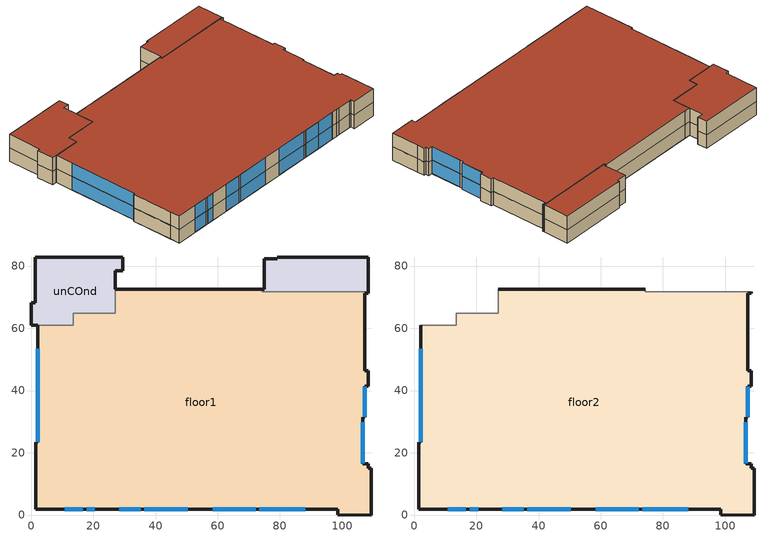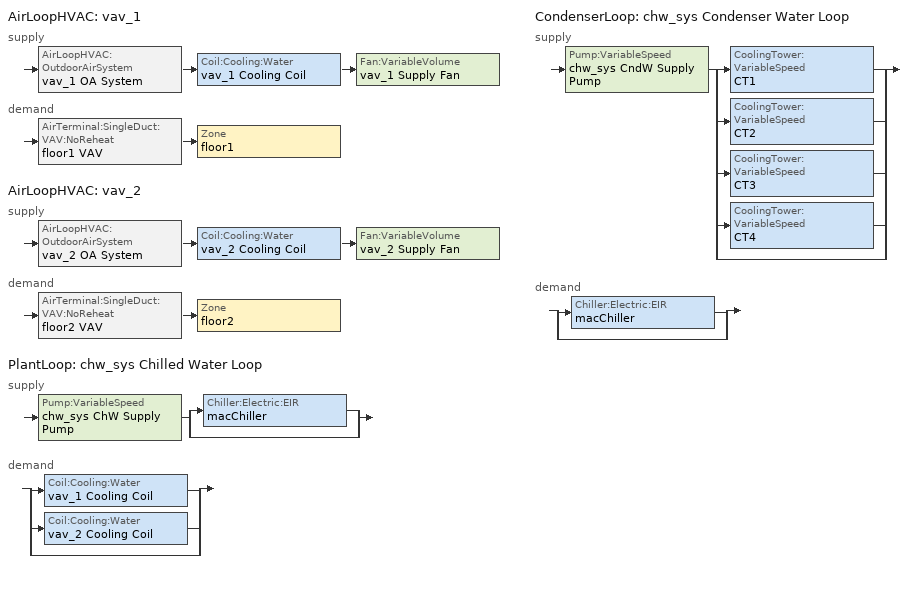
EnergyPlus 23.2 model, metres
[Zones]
floor1
 floor ground (floor): 27.05,72.55 74.31,72.55 74.31,71.71 108.4,71.71 108.4,71.2 107.2,71.2 107.2,46.4 108.4,46.4 108.4,41.3 107.2,41.3 107.2,31.45 106.6,31.45 106.6,16.5 108.4,16.5 108.4,15.1 109.4,15.1 109.4,0 98.6,0 98.6,1.8 1.6,1.8 1.6,23.45 2.1,23.45 2.1,61.01 13.65,61.01 13.65,64.85 27.05,64.85 z0
 wall outside (extWall): 74.31,72.55 29.35,72.55 27.05,72.55 / 2.1,61.01 2.1,53.45 2.1,23.45 1.6,23.45 1.6,5.85 1.6,1.8 10.7,1.8 16.8,1.8 17.8,1.8 20.7,1.8 28.25,1.8 35.3,1.8 36.3,1.8 50.45,1.8 58.25,1.8 72.3,1.8 73.3,1.8 80.45,1.8 88.15,1.8 88.25,1.8 90.8,1.8 91.8,1.8 98.15,1.8 98.6,1.8 98.6,0 109.4,0 109.4,12.05 109.4,15.1 108.4,15.1 108.4,16.5 106.6,16.5 106.6,29.95 106.6,31.45 107.2,31.45 107.2,41.3 108.4,41.3 108.4,46.4 107.2,46.4 107.2,71.2 108.4,71.2 108.4,71.71 z0:6
 wall to unCOnd (Interior Wall): 27.05,72.55 27.05,64.85 13.65,64.85 13.65,61.01 2.1,61.01 / 108.4,71.71 74.31,71.71 74.31,72.55 z0:6
 window (ExtWindow): 107.2,31.55 107.2,41.2 / 106.6,16.6 106.6,29.85 / 80.55,1.8 88.05,1.8 / 73.4,1.8 80.35,1.8 / 58.35,1.8 72.2,1.8 / 36.4,1.8 50.35,1.8 / 28.35,1.8 35.2,1.8 / 10.8,1.8 16.7,1.8 / 2.1,53.35 2.1,23.55 z0.1:5.9; 17.95,1.8 20.55,1.8 z0.15:5.85
unCOnd
 floor ground (floor): 29.45,82.8 29.45,78.55 27.05,78.55 27.05,64.85 13.65,64.85 13.65,61.01 0,61.01 0,68.25 1.3,68.25 1.3,82.8 z0; 108.4,82.9 108.4,71.71 74.31,71.71 74.31,72.55 74.9,72.55 74.9,82.3 79.1,82.3 79.1,82.9 z0
 wall outside (extWall): 27.05,72.55 27.05,78.55 29.45,78.55 29.45,82.8 1.3,82.8 1.3,68.25 0,68.25 0,61.01 2.1,61.01 / 108.4,71.71 108.4,82.9 79.1,82.9 79.1,82.3 74.9,82.3 74.9,72.55 74.31,72.55 z6:12; 27.05,72.55 27.05,78.55 29.45,78.55 29.45,82.8 1.3,82.8 1.3,68.25 0,68.25 0,61.01 2.1,61.01 / 108.4,71.71 108.4,82.9 79.1,82.9 79.1,82.3 74.9,82.3 74.9,72.55 74.31,72.55 z0:6
 wall to floor2 (Interior Wall): 2.1,61.01 13.65,61.01 13.65,64.85 27.05,64.85 27.05,72.55 / 74.31,72.55 74.31,71.71 108.4,71.71 z6:12
 roof outside (ExtRoof): 13.65,61.01 13.65,64.85 27.05,64.85 27.05,78.55 29.45,78.55 29.45,82.8 1.3,82.8 1.3,68.25 0,68.25 0,61.01 z12; 108.4,71.71 108.4,82.9 79.1,82.9 79.1,82.3 74.9,82.3 74.9,72.55 74.31,72.55 74.31,71.71 z12
floor2
 floor to floor1 (floor): 74.31,72.55 74.31,71.71 108.4,71.71 108.4,71.2 107.2,71.2 107.2,46.4 108.4,46.4 108.4,41.3 107.2,41.3 107.2,31.45 106.6,31.45 106.6,16.5 108.4,16.5 108.4,15.1 109.4,15.1 109.4,0 98.6,0 98.6,1.8 1.6,1.8 1.6,23.45 2.1,23.45 2.1,61.01 13.65,61.01 13.65,64.85 27.05,64.85 27.05,72.55 z6
 wall outside (extWall): 2.1,61.01 2.1,53.45 2.1,23.45 1.6,23.45 1.6,5.85 1.6,1.8 10.7,1.8 16.8,1.8 17.8,1.8 20.7,1.8 28.25,1.8 35.3,1.8 36.3,1.8 50.45,1.8 58.25,1.8 72.3,1.8 73.3,1.8 80.45,1.8 88.15,1.8 90.8,1.8 91.8,1.8 98.15,1.8 98.6,1.8 98.6,0 109.4,0 109.4,12.05 109.4,15.1 108.4,15.1 108.4,16.5 106.6,16.5 106.6,29.95 106.6,31.45 107.2,31.45 107.2,41.3 108.4,41.3 108.4,46.4 107.2,46.4 107.2,71.2 108.4,71.2 108.4,71.71 / 74.31,72.55 29.35,72.55 27.05,72.55 z6:12
 window (ExtWindow): 80.55,1.8 88.05,1.8 / 73.4,1.8 80.35,1.8 / 58.35,1.8 72.2,1.8 / 36.4,1.8 50.35,1.8 / 28.35,1.8 35.2,1.8 / 17.9,1.8 20.6,1.8 / 10.8,1.8 16.7,1.8 / 2.1,53.35 2.1,23.55 / 107.2,31.55 107.2,41.2 / 106.6,16.6 106.6,29.85 z6.1:11.9
 roof outside (ExtRoof): 109.4,0 109.4,15.1 108.4,15.1 108.4,16.5 106.6,16.5 106.6,31.45 107.2,31.45 107.2,41.3 108.4,41.3 108.4,46.4 107.2,46.4 107.2,71.2 108.4,71.2 108.4,71.71 74.31,71.71 74.31,72.55 27.05,72.55 27.05,64.85 13.65,64.85 13.65,61.01 2.1,61.01 2.1,23.45 1.6,23.45 1.6,1.8 98.6,1.8 98.6,0 z12
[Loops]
AirLoopHVAC 'vav_1'
 supply: AirLoopHVAC:OutdoorAirSystem 'vav_1 OA System' > Coil:Cooling:Water 'vav_1 Cooling Coil' > Fan:VariableVolume 'vav_1 Supply Fan'
 demand: AirTerminal:SingleDuct:VAV:NoReheat 'floor1 VAV' > Zone 'floor1'
AirLoopHVAC 'vav_2'
 supply: AirLoopHVAC:OutdoorAirSystem 'vav_2 OA System' > Coil:Cooling:Water 'vav_2 Cooling Coil' > Fan:VariableVolume 'vav_2 Supply Fan'
 demand: AirTerminal:SingleDuct:VAV:NoReheat 'floor2 VAV' > Zone 'floor2'
PlantLoop 'chw_sys Chilled Water Loop'
 supply: Pump:VariableSpeed 'chw_sys ChW Supply Pump' > split
  | Chiller:Electric:EIR 'macChiller'
  | bypass
 demand: split
  | Coil:Cooling:Water 'vav_1 Cooling Coil'
  | Coil:Cooling:Water 'vav_2 Cooling Coil'
  | bypass
CondenserLoop 'chw_sys Condenser Water Loop'
 supply: Pump:VariableSpeed 'chw_sys CndW Supply Pump' > split
  | CoolingTower:VariableSpeed 'CT1'
  | CoolingTower:VariableSpeed 'CT2'
  | CoolingTower:VariableSpeed 'CT3'
  | CoolingTower:VariableSpeed 'CT4'
  | bypass
 demand: split
  | Chiller:Electric:EIR 'macChiller'
  | bypass
[Building]
Building 1
[Site:Location]
Xiamen: Latitude {deg}=24.48; Longitude {deg}=118.07; Time Zone {hr}=8; Elevation {m}=139.4
[SizingPeriod:DesignDay] Day of Month=21; Dry-Bulb Temperature Range Modifier Type=DefaultMultipliers; Humidity Condition Type=Wetbulb; Barometric Pressure {Pa}=101048; Rain Indicator=No; Snow Indicator=No; Daylight Saving Time Indicator=No
Name | Month | Day Type | Maximum Dry-Bulb Temperature {C} | Daily Dry-Bulb Temperature Range {deltaC} | Wetbulb or DewPoint at Maximum Dry-Bulb {C} | Wind Speed {m/s} | Wind Direction {deg} | Solar Model Indicator | ASHRAE Clear Sky Optical Depth for Beam Irradiance (taub) | ASHRAE Clear Sky Optical Depth for Diffuse Irradiance (taud) | Sky Clearness
Wuhan Ann Clg .4% Condns DB=>MWB | 7 | SummerDesignDay | 35.7 | 6.3 | 27.6 | 3.3 | 220 | ASHRAETau | 0.777 | 1.424
Wuhan Ann Htg 99.6% Condns DB | 1 | WinterDesignDay | -2.2 | 0 | -2.2 | 1.6 | 20 | ASHRAEClearSky |  |  | 0
[Material] Thermal Absorptance=0.9
Name | Roughness | Thickness {m} | Conductivity {W/m-K} | Density {kg/m3} | Specific Heat {J/kg-K} | Solar Absorptance | Visible Absorptance
1IN Stucco | Smooth | 0.0253 | 0.6918 | 1858 | 837 | 0.92 | 0.92
8IN Concrete HW | MediumRough | 0.2033 | 1.7296 | 2243 | 837 | 0.65 | 0.65
M11 100mm lightweight concrete | MediumRough | 0.1016 | 0.53 | 1280 | 840 | 0.5 | 0.5
Metal Decking | MediumSmooth | 0.0015 | 45.006 | 7680 | 418.4 | 0.6 | 0.6
Roof Insulation [18] | MediumRough | 0.1693 | 0.049 | 265 | 836.8 | 0.7 | 0.7
Roof Membrane | VeryRough | 0.0095 | 0.16 | 1121.29 | 1460 | 0.7 | 0.7
Wall Insulation [31] | MediumRough | 0.0337 | 0.0432 | 91 | 837 | 0.5 | 0.5
[WindowMaterial:Glazing]
Theoretical Glass [167]: Optical Data Type=SpectralAverage; Thickness {m}=0.003; Solar Transmittance at Normal Incidence=0.2374; Front Side Solar Reflectance at Normal Incidence=0.7126; Back Side Solar Reflectance at Normal Incidence=0; Visible Transmittance at Normal Incidence=0.2512; Front Side Visible Reflectance at Normal Incidence=0.6988; Back Side Visible Reflectance at Normal Incidence=0; Infrared Transmittance at Normal Incidence=0; Front Side Infrared Hemispherical Emissivity=0.985; Back Side Infrared Hemispherical Emissivity=0.985; Conductivity {W/m-K}=2.1073; Dirt Correction Factor for Solar and Visible Transmittance=1; Solar Diffusing=No
[Construction]
ExtRoof: Roof Membrane, Roof Insulation [18], Metal Decking
extWall: M11 100mm lightweight concrete, Wall Insulation [31], 1IN Stucco
ExtWindow: Theoretical Glass [167]
floor; Interior Wall: 8IN Concrete HW
[Zone]
Name | Multiplier | Floor Area {m2} | Part of Total Floor Area
floor1; floor2 | 2
unCOnd |  | 1804.09 | Yes
[InternalMass] Construction=floor; Zone or ZoneList=unCOnd
Name | Surface Area {m2}
Merged Surface 123 - Surface 63 | 529.26
Merged Surface 137 - Surface 73 | 372.783
[People] Zone or ZoneList or Space or SpaceList=unCOnd; Number of People Schedule=plant Occ; Number of People Calculation Method=People; Fraction Radiant=0.3; Activity Level Schedule=plant Activity
Name | Number of People
People 4; People 6 | 52.926
People 5; People 7 | 37.2783
[Lights] Zone or ZoneList or Space or SpaceList=unCOnd; Schedule=plant light; Design Level Calculation Method=LightingLevel
Name | Lighting Level {W}
Lights 4; Lights 6 | 2646.3
Lights 5; Lights 7 | 1863.91
[ElectricEquipment]
Name | Zone or ZoneList or Space or SpaceList | Schedule | Design Level Calculation Method | Watts per Zone Floor Area {W/m2} | Design Level {W}
Electric Equipment 1 | floor1 | plant Mac | Watts/Area | 60
Electric Equipment 4 | floor2 | plant Mac | Watts/Area | 60
Electric Equipment 5; Electric Equipment 7 | unCOnd | plant Equip | EquipmentLevel |  | 2646.3
Electric Equipment 6; Electric Equipment 8 | unCOnd | plant Equip | EquipmentLevel |  | 1863.91
[ZoneVentilation:DesignFlowRate] Schedule=plant Occ; Design Flow Rate Calculation Method=Flow/Person; Flow Rate per Person {m3/s-person}=0.00943895
Name | Zone or ZoneList or Space or SpaceList
floor1 Ventilation per Person | floor1
floor2 Ventilation per Person | floor2
[DesignSpecification:OutdoorAir] Outdoor Air Method=Flow/Person; Outdoor Air Flow per Person {m3/s-person}=0.00944
SZ DSOA floor1; SZ DSOA floor2
[DesignSpecification:ZoneAirDistribution] Zone Air Distribution Effectiveness in Cooling Mode=1; Zone Air Distribution Effectiveness in Heating Mode=1
SZ DSZAD floor1; SZ DSZAD floor2
[Sizing:Zone] Zone Cooling Design Supply Air Temperature Input Method=SupplyAirTemperature; Zone Cooling Design Supply Air Temperature {C}=12.8; Zone Cooling Design Supply Air Temperature Difference {deltaC}=11.11; Zone Heating Design Supply Air Temperature Input Method=SupplyAirTemperature; Zone Heating Design Supply Air Temperature {C}=50; Zone Heating Design Supply Air Temperature Difference {deltaC}=30; Zone Cooling Design Supply Air Humidity Ratio {kgWater/kgDryAir}=0.008; Zone Heating Design Supply Air Humidity Ratio {kgWater/kgDryAir}=0.008; Zone Heating Sizing Factor=1.15; Zone Cooling Sizing Factor=1.15; Cooling Design Air Flow Method=DesignDay; Cooling Design Air Flow Rate {m3/s}=0; Cooling Minimum Air Flow Fraction=0; Heating Design Air Flow Method=DesignDay; Heating Design Air Flow Rate {m3/s}=0; Heating Maximum Air Flow Fraction=0; Account for Dedicated Outdoor Air System=No; Zone Load Sizing Method=Sensible Load Only No Latent Load; Zone Latent Cooling Design Supply Air Humidity Ratio Input Method=HumidityRatioDifference; Zone Cooling Design Supply Air Humidity Ratio Difference {kgWater/kgDryAir}=0.005; Zone Latent Heating Design Supply Air Humidity Ratio Input Method=HumidityRatioDifference; Zone Humidification Design Supply Air Humidity Ratio Difference {kgWater/kgDryAir}=0.005
Name | Design Specification Outdoor Air Object | Design Specification Zone Air Distribution Object
floor1 | SZ DSOA floor1 | SZ DSZAD floor1
floor2 | SZ DSOA floor2 | SZ DSZAD floor2
[Sizing:System] Type of Load to Size On=Sensible; Design Outdoor Air Flow Rate {m3/s}=autosize; Central Heating Maximum System Air Flow Ratio=0.3; Preheat Design Temperature {C}=7.2; Preheat Design Humidity Ratio {kgWater/kgDryAir}=0.008; Precool Design Temperature {C}=11; Precool Design Humidity Ratio {kgWater/kgDryAir}=0.008; Central Cooling Design Supply Air Temperature {C}=12.8; Central Heating Design Supply Air Temperature {C}=7.2; Type of Zone Sum to Use=NonCoincident; 100% Outdoor Air in Cooling=No; 100% Outdoor Air in Heating=No; Central Cooling Design Supply Air Humidity Ratio {kgWater/kgDryAir}=0.008; Central Heating Design Supply Air Humidity Ratio {kgWater/kgDryAir}=0.008; Cooling Supply Air Flow Rate Method=DesignDay; Cooling Supply Air Flow Rate {m3/s}=0; Heating Supply Air Flow Rate Method=DesignDay; Heating Supply Air Flow Rate {m3/s}=0; System Outdoor Air Method=ZoneSum; Zone Maximum Outdoor Air Fraction=1; Cooling Design Capacity Method=CoolingDesignCapacity; Cooling Design Capacity {W}=autosize; Heating Design Capacity Method=HeatingDesignCapacity; Heating Design Capacity {W}=autosize; Central Cooling Capacity Control Method=OnOff
vav_1; vav_2
[Sizing:Plant]
Name | Loop Type | Design Loop Exit Temperature {C} | Loop Design Temperature Difference {deltaC}
chw_sys Chilled Water Loop | Cooling | 7 | 5
chw_sys Condenser Water Loop | Condenser | 32 | 5.6
[ZoneControl:Thermostat] Control Type Schedule=HVACTemplate-Always 4; Control 1=setpt Dual SP Control
Name | Zone or ZoneList
floor1 Thermostat | floor1
floor2 Thermostat | floor2
[ThermostatSetpoint:DualSetpoint]
setpt Dual SP Control: Heating Setpoint Temperature Schedule=plant HtgSetp; Cooling Setpoint Temperature Schedule=plant ClgSetp
[AirTerminal:SingleDuct:VAV:NoReheat] Zone Minimum Air Flow Input Method=Constant; Constant Minimum Air Flow Fraction=0.2
Name | Maximum Air Flow Rate {m3/s}
floor1 VAV | 117
floor2 VAV | 130
[Zone equipment]
floor1: floor1 VAV
floor2: floor2 VAV
[Fan:VariableVolume] Availability Schedule=Always On Discrete; Fan Total Efficiency=0.7; Pressure Rise {Pa}=300; Fan Power Minimum Flow Rate Input Method=Fraction; Fan Power Minimum Flow Fraction=0.25; Motor Efficiency=0.9; Motor In Airstream Fraction=1; Fan Power Coefficient 1=0.350712; Fan Power Coefficient 2=0.308505; Fan Power Coefficient 3=-0.541374; Fan Power Coefficient 4=0.871988; Fan Power Coefficient 5=0
Name | Maximum Flow Rate {m3/s}
vav_1 Supply Fan | 117
vav_2 Supply Fan | 130
[Coil:Cooling:Water] Design Inlet Water Temperature {C}=7; Design Inlet Air Temperature {C}=26; Design Outlet Air Temperature {C}=15; Design Inlet Air Humidity Ratio {kgWater/kgDryAir}=0.0125; Design Outlet Air Humidity Ratio {kgWater/kgDryAir}=0.0105; Type of Analysis=DetailedAnalysis; Heat Exchanger Configuration=CrossFlow
Name | Design Water Flow Rate {m3/s} | Design Air Flow Rate {m3/s}
vav_1 Cooling Coil | 0.113 | 117
vav_2 Cooling Coil | 0.123 | 130
[Controller:WaterCoil] Control Variable=Temperature; Action=Reverse; Actuator Variable=Flow; Controller Convergence Tolerance {deltaC}=autosize; Maximum Actuated Flow {m3/s}=autosize; Minimum Actuated Flow {m3/s}=0
vav_1 Cooling Coil Controller; vav_2 Cooling Coil Controller
[Controller:OutdoorAir] Minimum Outdoor Air Flow Rate {m3/s}=13.6; Maximum Outdoor Air Flow Rate {m3/s}=50; Economizer Control Type=NoEconomizer; Economizer Control Action Type=ModulateFlow; Lockout Type=NoLockout; Minimum Limit Type=ProportionalMinimum
vav_1 OA Controller; vav_2 OA Controller
[AirLoopHVAC]
Name | Design Supply Air Flow Rate {m3/s}
vav_1 | 79.1
vav_2 | 85.3
[Pump:VariableSpeed] Motor Efficiency=0.98; Fraction of Motor Inefficiencies to Fluid Stream=0; Coefficient 1 of the Part Load Performance Curve=0; Coefficient 2 of the Part Load Performance Curve=0; Coefficient 3 of the Part Load Performance Curve=1; Coefficient 4 of the Part Load Performance Curve=0; Design Minimum Flow Rate {m3/s}=0; Pump Control Type=Intermittent
Name | Design Maximum Flow Rate {m3/s} | Design Pump Head {Pa} | Design Power Consumption {W} | Pump Flow Rate Schedule
chw_sys ChW Supply Pump | 0.226 | 430000 | 144000 | chwpSch
chw_sys CndW Supply Pump | 0.271 | 320000 | 123000 | cwpSch
[Chiller:Electric:EIR]
macChiller: Reference Capacity {W}=5148400; Reference COP {W/W}=6.48; Reference Leaving Chilled Water Temperature {C}=6.67; Reference Entering Condenser Fluid Temperature {C}=26.11; Reference Chilled Water Flow Rate {m3/s}=0.18283; Reference Condenser Fluid Flow Rate {m3/s}=0.25526; Cooling Capacity Function of Temperature Curve=ElectricEIRChiller Carrier 19EX 5148kW/6.34COP/Vanes CAPFT; Electric Input to Cooling Output Ratio Function of Temperature Curve=ElectricEIRChiller Carrier 19EX 5148kW/6.34COP/Vanes EIRFT; Electric Input to Cooling Output Ratio Function of Part Load Ratio Curve=ElectricEIRChiller Carrier 19EX 5148kW/6.34COP/Vanes EIRFPLR; Minimum Part Load Ratio=0.2; Maximum Part Load Ratio=1.03; Optimum Part Load Ratio=1; Minimum Unloading Ratio=0.2; Condenser Type=WaterCooled; Condenser Fan Power Ratio {W/W}=0; Fraction of Compressor Electric Consumption Rejected by Condenser=1; Leaving Chilled Water Lower Temperature Limit {C}=2; Chiller Flow Mode=NotModulated; Design Heat Recovery Water Flow Rate {m3/s}=0; Sizing Factor=1
[CoolingTower:VariableSpeed] Model Type=YorkCalc; Design Inlet Air Wet-Bulb Temperature {C}=25.6; Design Approach Temperature {deltaC}=3.9; Design Range Temperature {deltaC}=5.6; Design Water Flow Rate {m3/s}=0.065; Design Air Flow Rate {m3/s}=1.13; Design Fan Power {W}=2200; Minimum Air Flow Rate Ratio=0.2; Fraction of Tower Capacity in Free Convection Regime=0; Basin Heater Setpoint Temperature {C}=2; Evaporation Loss Factor {percent/K}=0.2; Blowdown Concentration Ratio=3; Number of Cells=1; Cell Control=MinimalCell; Cell Minimum  Water Flow Rate Fraction=0.33; Cell Maximum Water Flow Rate Fraction=2.5; Sizing Factor=1
CT1; CT2; CT3; CT4
[PlantLoop]
chw_sys Chilled Water Loop: Fluid Type=Water; Plant Equipment Operation Scheme=chw_sys Chiller Operation; Maximum Loop Temperature {C}=98; Minimum Loop Temperature {C}=1; Maximum Loop Flow Rate {m3/s}=0.277; Minimum Loop Flow Rate {m3/s}=0; Plant Loop Volume {m3}=105; Load Distribution Scheme=SequentialLoad; Plant Loop Demand Calculation Scheme=SingleSetpoint; Common Pipe Simulation=None
[CondenserLoop]
chw_sys Condenser Water Loop: Fluid Type=Water; Condenser Equipment Operation Scheme=chw_sys Condenser Operation; Maximum Loop Temperature {C}=80; Minimum Loop Temperature {C}=5; Maximum Loop Flow Rate {m3/s}=0.26; Minimum Loop Flow Rate {m3/s}=0; Condenser Loop Volume {m3}=110; Load Distribution Scheme=SequentialLoad
[PlantEquipmentList]
chw_sys All Chillers: macChiller
[CondenserEquipmentList]
chw_sys All Condensers: CT1, CT2, CT3, CT4
[PlantEquipmentOperation:CoolingLoad] Load Range 1 Lower Limit {W}=0; Load Range 1 Upper Limit {W}=1000000000000000
Name | Range 1 Equipment List
chw_sys Chiller Operation All Hours | chw_sys All Chillers
chw_sys Condenser Operation All Hours | chw_sys All Condensers
[PlantEquipmentOperationSchemes]
chw_sys Chiller Operation: Control Scheme 1=chw_sys Chiller Operation All Hours; Control Scheme 1 Schedule=HVACTemplate-Always 1
[CondenserEquipmentOperationSchemes]
chw_sys Condenser Operation: Control Scheme 1=chw_sys Condenser Operation All Hours; Control Scheme 1 Schedule=HVACTemplate-Always 1
[AvailabilityManager:NightCycle] Applicability Schedule=HVACTemplate-Always 1; Fan Schedule=Always On Discrete; Control Type=StayOff; Thermostat Tolerance {deltaC}=0.2; Cycling Run Time Control Type=FixedRunTime; Cycling Run Time {s}=3600
vav_1 Availability; vav_2 Availability
[AvailabilityManager:LowTemperatureTurnOff]
chw_sys Availability Low Temp Off: Temperature {C}=17
[SetpointManager:Scheduled] Control Variable=Temperature
Name | Schedule | Setpoint Node or NodeList
vav_1 Cooling Supply Air Temp Manager | HVACTemplate-Always 12.8 | vav_1 Supply Fan Outlet
vav_2 Cooling Supply Air Temp Manager | HVACTemplate-Always 12.8 | vav_2 Supply Fan Outlet
chw_sys ChW Temp Manager | chwSet | chw_sys ChW Supply Setpoint Nodes
chw_sys CndW Temp Manager | cwSet | chw_sys CndW Supply Setpoint Nodes
[SetpointManager:MixedAir] Control Variable=Temperature
Name | Setpoint Node or NodeList
vav_1 Cooling Coil Air Temp Manager | vav_1 Mixed Air Nodes
vav_2 Cooling Coil Air Temp Manager | vav_2 Mixed Air Nodes
[Schedule:Day:Interval]
Large Office HtgSetp Rule 1 Day Schedule; Large Office HtgSetp Summer Design Day: No, 24:00, 15.6
Large Office HtgSetp Default Schedule: No, 06:00, 15.6, 22:00, 21, 24:00, 15.6
Large Office HtgSetp Rule 2 Day Schedule: No, 06:00, 15.6, 18:00, 21, 24:00, 15.6
Large Office HtgSetp Winter Design Day: No, 24:00, 21
Large Office ClgSetp Rule 1 Day Schedule: No, 24:00, 26
Large Office ClgSetp Default Schedule; Large Office ClgSetp Summer Design Day: No, 06:00, 26, 22:00, 26, 24:00, 26
Large Office ClgSetp Rule 2 Day Schedule: No, 06:00, 26, 18:00, 26, 24:00, 26
Large Office ClgSetp Winter Design Day: No, 24:00, 26.7
Large Office Bldg Light Rule 1 Day Schedule; Large Office Bldg Light Default Schedule; Large Office Bldg Light Rule 2 Day Schedule: No, 24:00, 0.8
Large Office Bldg Light Summer Design Day; Large Office Bldg Equip Summer Design Day; Large Office Bldg Equip Summer Design Day 1: No, 24:00, 1
Large Office Bldg Light Winter Design Day; Large Office Bldg Occ Winter Design Day: No, 24:00, 0.75
Large Office Activity Default Schedule; Large Office Activity Summer Design Day; Large Office Activity Winter Design Day: No, 24:00, 120
Large Office Bldg Equip Default Schedule: No, 08:00, 0.4, 12:00, 0.9, 13:00, 0.8, 17:00, 0.9, 18:00, 0.8, 20:00, 0.6, 22:00, 0.5, 24:00, 0.4
Large Office Bldg Equip Default Schedule 1; Large Office Bldg Equip Rule 2 Day Schedule 1: No, 08:00, 0.85, 17:00, 0.95, 24:00, 0.85
Large Office Bldg Equip Rule 1 Day Schedule: No, 24:00, 0.3
Large Office Bldg Equip Rule 1 Day Schedule 1; Large Office Bldg Equip Winter Design Day 1: No, 24:00, 0.85
Large Office Bldg Equip Rule 2 Day Schedule: No, 06:00, 0.3, 08:00, 0.4, 14:00, 0.5, 17:00, 0.35, 24:00, 0.3
Large Office Bldg Equip Winter Design Day: No, 24:00, 0
Large Office Bldg Occ Default Schedule: No, 08:00, 0.7, 20:00, 0.95, 24:00, 0.7
Large Office Bldg Occ Rule 1 Day Schedule: No, 08:00, 0.8, 20:00, 0.95, 24:00, 0.8
Large Office Bldg Occ Rule 2 Day Schedule: No, 08:00, 0.85, 20:00, 0.95, 24:00, 0.85
Large Office Bldg Occ Summer Design Day: No, 06:00, 1, 22:00, 1, 24:00, 1
[Schedule:Week:Daily]
Schedule:Week:Daily {eb026075-707d-4367-a74a-46d17baf2da9}: Large Office HtgSetp Rule 1 Day Schedule, Large Office HtgSetp Default Schedule, Large Office HtgSetp Default Schedule, Large Office HtgSetp Default Schedule, Large Office HtgSetp Default Schedule, Large Office HtgSetp Default Schedule, Large Office HtgSetp Rule 2 Day Schedule, Large Office HtgSetp Default Schedule, Large Office HtgSetp Summer Design Day, Large Office HtgSetp Winter Design Day, Large Office HtgSetp Default Schedule, Large Office HtgSetp Default Schedule
Schedule:Week:Daily {25bc6835-01d5-409d-8dd0-273a5f6a3c8e}: Large Office ClgSetp Rule 1 Day Schedule, Large Office ClgSetp Default Schedule, Large Office ClgSetp Default Schedule, Large Office ClgSetp Default Schedule, Large Office ClgSetp Default Schedule, Large Office ClgSetp Default Schedule, Large Office ClgSetp Rule 2 Day Schedule, Large Office ClgSetp Default Schedule, Large Office ClgSetp Summer Design Day, Large Office ClgSetp Winter Design Day, Large Office ClgSetp Default Schedule, Large Office ClgSetp Default Schedule
Schedule:Week:Daily {0e8076d9-5f1a-4178-a28d-22c4086b3464}: Large Office Bldg Light Rule 1 Day Schedule, Large Office Bldg Light Default Schedule, Large Office Bldg Light Default Schedule, Large Office Bldg Light Default Schedule, Large Office Bldg Light Default Schedule, Large Office Bldg Light Default Schedule, Large Office Bldg Light Rule 2 Day Schedule, Large Office Bldg Light Default Schedule, Large Office Bldg Light Summer Design Day, Large Office Bldg Light Winter Design Day, Large Office Bldg Light Default Schedule, Large Office Bldg Light Default Schedule
Schedule:Week:Daily {d5f77986-6c1f-4572-b248-1d132ca3473c}: Large Office Activity Default Schedule, Large Office Activity Default Schedule, Large Office Activity Default Schedule, Large Office Activity Default Schedule, Large Office Activity Default Schedule, Large Office Activity Default Schedule, Large Office Activity Default Schedule, Large Office Activity Default Schedule, Large Office Activity Summer Design Day, Large Office Activity Winter Design Day, Large Office Activity Default Schedule, Large Office Activity Default Schedule
Schedule:Week:Daily {63547166-3e87-4feb-b9d5-9f8536382a08}: Large Office Bldg Equip Rule 1 Day Schedule, Large Office Bldg Equip Default Schedule, Large Office Bldg Equip Default Schedule, Large Office Bldg Equip Default Schedule, Large Office Bldg Equip Default Schedule, Large Office Bldg Equip Default Schedule, Large Office Bldg Equip Rule 2 Day Schedule, Large Office Bldg Equip Default Schedule, Large Office Bldg Equip Summer Design Day, Large Office Bldg Equip Winter Design Day, Large Office Bldg Equip Default Schedule, Large Office Bldg Equip Default Schedule
Schedule:Week:Daily {6cb18543-344f-4ece-b6b7-3bfb52f83b8f}: Large Office Bldg Equip Rule 1 Day Schedule 1, Large Office Bldg Equip Default Schedule 1, Large Office Bldg Equip Default Schedule 1, Large Office Bldg Equip Default Schedule 1, Large Office Bldg Equip Default Schedule 1, Large Office Bldg Equip Default Schedule 1, Large Office Bldg Equip Rule 2 Day Schedule 1, Large Office Bldg Equip Default Schedule 1, Large Office Bldg Equip Summer Design Day 1, Large Office Bldg Equip Winter Design Day 1, Large Office Bldg Equip Default Schedule 1, Large Office Bldg Equip Default Schedule 1
Schedule:Week:Daily {db74bb3c-d2b7-499b-b6b3-2e6e84b04c7c}: Large Office Bldg Occ Rule 1 Day Schedule, Large Office Bldg Occ Default Schedule, Large Office Bldg Occ Default Schedule, Large Office Bldg Occ Default Schedule, Large Office Bldg Occ Default Schedule, Large Office Bldg Occ Default Schedule, Large Office Bldg Occ Rule 2 Day Schedule, Large Office Bldg Occ Default Schedule, Large Office Bldg Occ Summer Design Day, Large Office Bldg Occ Winter Design Day, Large Office Bldg Occ Default Schedule, Large Office Bldg Occ Default Schedule
[Schedule:Year]
plant HtgSetp: Schedule:Week:Daily {eb026075-707d-4367-a74a-46d17baf2da9}, 1, 1, 12, 31
plant ClgSetp: Schedule:Week:Daily {25bc6835-01d5-409d-8dd0-273a5f6a3c8e}, 1, 1, 12, 31
plant light: Schedule:Week:Daily {0e8076d9-5f1a-4178-a28d-22c4086b3464}, 1, 1, 12, 31
plant Activity: Schedule:Week:Daily {d5f77986-6c1f-4572-b248-1d132ca3473c}, 1, 1, 12, 31
plant Equip: Schedule:Week:Daily {63547166-3e87-4feb-b9d5-9f8536382a08}, 1, 1, 12, 31
plant Mac: Schedule:Week:Daily {6cb18543-344f-4ece-b6b7-3bfb52f83b8f}, 1, 1, 12, 31
plant Occ: Schedule:Week:Daily {db74bb3c-d2b7-499b-b6b3-2e6e84b04c7c}, 1, 1, 12, 31
[Schedule:Compact]
HVACTemplate-Always 4: Through: 12/31, For: AllDays, Until: 24:00, 4
HVACTemplate-Always 1: Through: 12/31, For: AllDays, Until: 24:00, 1
HVACTemplate-Always 12.8: Through: 12/31, For: AllDays, Until: 24:00, 12.8
[Schedule:Constant]
Name | Hourly Value
Always On Discrete | 1
chwpSch; cwpSch | 0.7
chwSet | 8
cwSet | 32
[Curve:Quadratic]
ElectricEIRChiller Carrier 19EX 5148kW/6.34COP/Vanes EIRFPLR: Coefficient1 Constant=0.18836; Coefficient2 x=0.501865; Coefficient3 x**2=0.308957; Minimum Value of x=0.2; Maximum Value of x=1.03
[Curve:Biquadratic] Minimum Value of x=4.44; Maximum Value of x=8.89; Minimum Value of y=15.56; Maximum Value of y=29.44
Name | Coefficient1 Constant | Coefficient2 x | Coefficient3 x**2 | Coefficient4 y | Coefficient5 y**2 | Coefficient6 x*y
ElectricEIRChiller Carrier 19EX 5148kW/6.34COP/Vanes CAPFT | 0.356445 | 0.0202069 | -0.0062869 | 0.0576043 | -0.00210238 | 0.00412665
ElectricEIRChiller Carrier 19EX 5148kW/6.34COP/Vanes EIRFT | 0.542645 | 0.00396131 | -0.000119582 | 0.0160942 | 0.000308926 | -0.00112952
